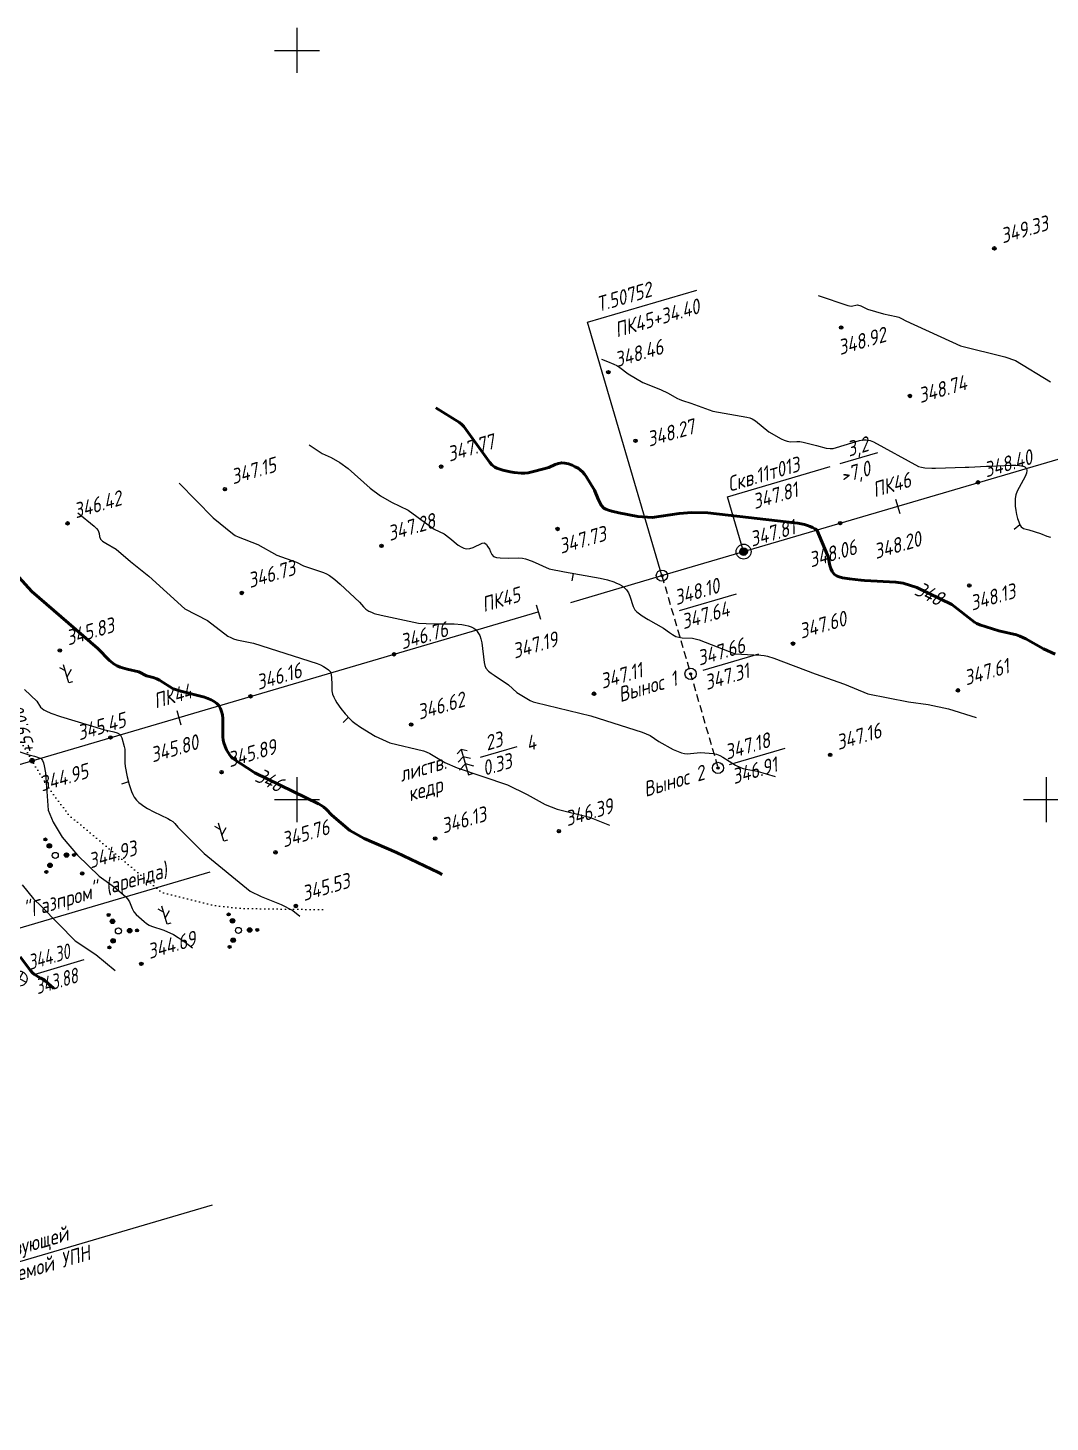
# Model space of a CAD drawing. Extents: x 1517648 to 1519685, y 2184577 to 2185456.
# Drawn here: x 1518128.2 to 1518401.1, y 2184633.8 to 2185006 of the extents above; entities that cross this region are included whole.
import ezdxf
from ezdxf.enums import TextEntityAlignment as Align

# ---------------------------------------------------------------- set-up
doc = ezdxf.new("R2010")
doc.units = 0
doc.linetypes.add('ИИDot', pattern=[1, 0, -1])
doc.linetypes.add('ИИHidden', pattern=[3, 2, -1])
for name, color, linetype, lineweight in [('ИИ_ГЕОПУНКТ_025', 7, 'Continuous', 25), ('ИИ_ГЕОСЕТКА_025', 3, 'Continuous', 25), ('ИИ_КОНТУР_025', 7, 'ИИDot', 25), ('ИИ_ОТМЕТКА_025', 7, 'Continuous', 25), ('ИИ_ОФОРМЛЕНИЕ_025', 7, 'Continuous', 25), ('ИИ_ПИКЕТАЖ_025', 7, 'Continuous', 25), ('ИИ_РЕЛЬЕФ_025', 34, 'Continuous', 25), ('ИИ_РЕЛЬЕФ_050', 34, 'Continuous', 50), ('ИИ_СКВАЖИНА_025', 7, 'Continuous', 25), ('ИИ_ТЕКСТ_025', 7, 'Continuous', 25), ('ИИ_ТРАССА_ТРУБ_025', 7, 'Continuous', 25), ('ИИ_УГОДЬЯ_025', 7, 'Continuous', 25)]:
    doc.layers.add(name, color=color, linetype=linetype, lineweight=lineweight)
doc.styles.add('VNIPISIMPLEXCUR', font='simplex.shx', dxfattribs={"width": 0.8, "oblique": 15})

# ---------------------------------------------------------------- blocks, each defined once
blk = doc.blocks.new('ИИ053952')
at = {"linetype": 'Continuous', "lineweight": 25}
h = blk.add_hatch(color=0, dxfattribs=at)
edge = h.paths.add_edge_path()
edge.add_arc((-1.31, 2.13), 0.2, 0, 360)
h = blk.add_hatch(color=0, dxfattribs=at)
edge = h.paths.add_edge_path()
edge.add_arc((-0.79, 1.28), 0.3, 0, 360)
h = blk.add_hatch(color=0, dxfattribs=at)
edge = h.paths.add_edge_path()
edge.add_arc((1.5, 0.04), 0.3, 0, 360)
h = blk.add_hatch(color=0, dxfattribs=at)
edge = h.paths.add_edge_path()
edge.add_arc((2.5, 0.07), 0.2, 0, 360)
h = blk.add_hatch(color=0, dxfattribs=at)
edge = h.paths.add_edge_path()
edge.add_arc((-0.71, -1.32), 0.3, 0, 360)
h = blk.add_hatch(color=0, dxfattribs=at)
edge = h.paths.add_edge_path()
edge.add_arc((-1.19, -2.2), 0.2, 0, 360)
at = {"color": 0, "linetype": 'Continuous', "lineweight": 25}
for centre, radius in [((-1.31, 2.13), 0.2), ((-0.79, 1.28), 0.3), ((0, 0), 0.4), ((1.5, 0.04), 0.3), ((2.5, 0.07), 0.2), ((-0.71, -1.32), 0.3), ((-1.19, -2.2), 0.2)]:
    blk.add_circle(centre, radius, dxfattribs=at)
blk = doc.blocks.new('ИИ05383')
at = {"color": 0, "linetype": 'Continuous', "lineweight": 25}
for points in [[(0, 1.66), (-0.59, 2.25)], [(0.5, 0), (0, 0), (0, 2.5)], [(0, 0.83), (0.83, 1.66)]]:
    blk.add_lwpolyline(points, dxfattribs=at)
blk = doc.blocks.new('PICKET')
at = {"color": 0, "linetype": 'Continuous', "lineweight": 25}
for p, q in [((-0.23, 0), (0.23, 0)), ((0, 0.23), (0, -0.23))]:
    blk.add_line(p, q, dxfattribs=at)
blk.add_circle((0, 0), 0.23, dxfattribs=at)
at = {"color": 0, "linetype": 'Continuous', "style": 'VNIPISIMPLEXCUR', "oblique": 15, "width": 0.8}
blk.add_attdef('OTMETKA', (1.25, 0.3), '', height=2, dxfattribs=at)
at = {"color": 8, "linetype": 'Continuous', "style": 'VNIPISIMPLEXCUR', "oblique": 15, "width": 0.8, "flags": 1}
blk.add_attdef('NOMER', (1.25, -2.7), '', height=2, dxfattribs=at)
blk = doc.blocks.new('ИИ053672А')
at = {"color": 0, "linetype": 'Continuous'}
for points in [[(0.85, 2.01), (0, 2.5), (-0.85, 2.01)], [(0.7, 3.1), (0, 3.5), (-0.7, 3.1)], [(0, 3.5), (0, 0), (0.7, 0)], [(1, 0.92), (0, 1.5), (-1, 0.92)]]:
    blk.add_lwpolyline(points, dxfattribs=at)
at = {"color": 0, "linetype": 'Continuous', "style": 'VNIPISIMPLEXCUR', "oblique": 15, "width": 0.8}
blk.add_attdef('RACE1', text='', height=2, dxfattribs=at).set_placement((-2, 2.25), align=Align.RIGHT)
blk.add_attdef('HEIGHT', (2, 2.25), '', height=2, dxfattribs=at)
blk.add_attdef('DISTANCE', text='', height=2, dxfattribs=at).set_placement((8.5, 1.75), align=Align.MIDDLE_LEFT)
blk.add_attdef('RACE2', text='', height=2, dxfattribs=at).set_placement((-2, 1.25), align=Align.TOP_RIGHT)
blk.add_attdef('THICKNESS', text='', height=2, dxfattribs=at).set_placement((2, 1.25), align=Align.TOP_LEFT)
blk = doc.blocks.new('ИИ050052Р')
at = {"linetype": 'Continuous', "lineweight": 25}
h = blk.add_hatch(color=0, dxfattribs=at)
edge = h.paths.add_edge_path()
edge.add_arc((0, 0), 0.15, 0, 360)
at = {"color": 0, "linetype": 'Continuous', "lineweight": 25}
for radius in [0.75, 0.15]:
    blk.add_circle((0, 0), radius, dxfattribs=at)
at = {"color": 0, "linetype": 'Continuous', "style": 'VNIPISIMPLEXCUR', "oblique": 15, "width": 0.8}
for tag, p in [('CENTRE', (1.45, 0.7)), ('HEIGHT', (1.45, -2.7))]:
    blk.add_attdef(tag, p, '', height=2, dxfattribs=at)
for tag, p in [('NUMBER', (-2, -1)), ('STATIONING', (-2, -4.4)), ('ALPHA', (-2, -7.8))]:
    blk.add_attdef(tag, text='', height=2, dxfattribs=at).set_placement(p, align=Align.RIGHT)
at = {"color": 253, "linetype": 'Continuous', "style": 'VNIPISIMPLEXCUR', "oblique": 15, "width": 0.8, "flags": 1}
blk.add_attdef('NOTE', text='', height=1.6, dxfattribs=at).set_placement((-2, -10.8), align=Align.RIGHT)
blk = doc.blocks.new('ИИ15001')
at = {"color": 0, "linetype": 'Continuous', "lineweight": 25}
blk.add_lwpolyline([(0, 1), (0, -1)], dxfattribs=at)
at = {"color": 0, "linetype": 'Continuous', "lineweight": 25, "style": 'VNIPISIMPLEXCUR', "oblique": 15, "width": 0.8}
blk.add_attdef('STATIONING', text='', height=2, dxfattribs=at).set_placement((0, 2), align=Align.CENTER)
at = {"color": 7, "linetype": 'Continuous', "lineweight": 25, "style": 'VNIPISIMPLEXCUR', "oblique": 15, "width": 0.8}
blk.add_attdef('HEIGHT', text='', height=2, dxfattribs=at).set_placement((0, -2), align=Align.TOP_CENTER)
blk = doc.blocks.new('ИИ15002')
at = {"linetype": 'Continuous', "lineweight": 25}
h = blk.add_hatch(color=0, dxfattribs=at)
edge = h.paths.add_edge_path()
edge.add_arc((0, 0), 0.3, 0, 360)
at = {"color": 0, "linetype": 'Continuous', "lineweight": 25}
blk.add_circle((0, 0), 0.3, dxfattribs=at)
at = {"color": 0, "linetype": 'Continuous', "style": 'VNIPISIMPLEXCUR', "oblique": 15, "width": 0.8}
blk.add_attdef('STATIONING', (1, 1.3), '', height=2, rotation=90, dxfattribs=at)
at = {"color": 7, "linetype": 'Continuous', "style": 'VNIPISIMPLEXCUR', "oblique": 15, "width": 0.8}
blk.add_attdef('HEIGHT', text='', height=2, dxfattribs=at).set_placement((0, -1.3), align=Align.TOP_CENTER)
blk = doc.blocks.new('ИИ050117Р')
at = {"color": 0, "linetype": 'Continuous', "lineweight": 25}
for points in [[(-0.71, -0.71), (0.71, 0.71)], [(-0.71, 0.71), (0.71, -0.71)]]:
    blk.add_lwpolyline(points, dxfattribs=at)
blk.add_circle((0, 0), 1, dxfattribs=at)
at = {"color": 0, "linetype": 'Continuous', "style": 'VNIPISIMPLEXCUR', "oblique": 15, "width": 0.8}
for tag, p in [('CENTRE', (1.7, 0.7)), ('HEIGHT', (1.7, -2.7))]:
    blk.add_attdef(tag, p, '', height=2, dxfattribs=at)
blk.add_attdef('NUMBER', text='', height=2, dxfattribs=at).set_placement((-2.25, -1), align=Align.RIGHT)
at = {"color": 253, "linetype": 'Continuous', "style": 'VNIPISIMPLEXCUR', "oblique": 15, "width": 0.8, "flags": 1}
blk.add_attdef('NOTE', text='', height=1.6, dxfattribs=at).set_placement((-2.25, -4), align=Align.RIGHT)
blk = doc.blocks.new('ИИ25001')
at = {"linetype": 'Continuous'}
h = blk.add_hatch(color=0, dxfattribs=at)
edge = h.paths.add_edge_path()
edge.add_arc((0, 0), 0.5, 0, 360)
at = {"color": 0, "linetype": 'Continuous'}
for radius in [1, 0.5]:
    blk.add_circle((0, 0), radius, dxfattribs=at)
at = {"color": 0, "style": 'VNIPISIMPLEXCUR', "oblique": 15, "width": 0.8}
for tag, p in [('NUMBER', (2, 0.7)), ('STS', (14.22, 0.7)), ('EGWL', (38.32, 0.7)), ('TFS', (19.08, -1)), ('HEIGHT', (2, -2.7)), ('FS', (14.22, -2.7)), ('AGWL', (36.59, -2.7))]:
    blk.add_attdef(tag, p, '', height=2, dxfattribs=at)
at = {"color": 253, "style": 'VNIPISIMPLEXCUR', "oblique": 15, "width": 0.8, "flags": 1}
for tag, p in [('DATE', (-2.5, -0.8)), ('NOTE1', (-2.5, -3.2)), ('NOTE2', (-2.5, -5.6))]:
    blk.add_attdef(tag, text='', height=1.6, dxfattribs=at).set_placement(p, align=Align.RIGHT)
blk = doc.blocks.new('ИИ053296')
at = {"color": 0, "linetype": 'Continuous', "lineweight": 25}
blk.add_lwpolyline([(0, 0), (1, 0)], dxfattribs=at)
blk = doc.blocks.new('ИИ05012')
at = {"color": 0, "linetype": 'Continuous', "flags": 128}
for points in [[(0, 3), (0, -3)], [(-3, 0), (3, 0)]]:
    blk.add_lwpolyline(points, dxfattribs=at)

msp = doc.modelspace()

# ---------------------------------------------------------------- linework, layer by layer
at = {"layer": 'ИИ_ГЕОПУНКТ_025'}
for points in [[(1518297.43, 2184859.79), (1518277.551, 2184927.45), (1518306.724, 2184936.022)], [(1518302.099, 2184850.492), (1518317.352, 2184854.974)], [(1518308.424, 2184834.518), (1518323.278, 2184838.882)], [(1518315.492, 2184809.363), (1518330.346, 2184813.727)], [(1518129.834, 2184753.356), (1518143.25, 2184757.298)]]:
    msp.add_lwpolyline(points, dxfattribs=at)
at = {"layer": 'ИИ_КОНТУР_025', "flags": 128}
msp.add_lwpolyline([(1518206.822, 2184770.636), (1518185.052, 2184770.963), (1518177.695, 2184771.765), (1518163.916, 2184775.24), (1518139.136, 2184795.886), (1518134.053, 2184802.702), (1518130.441, 2184808.449), (1518119.131, 2184828.021), (1518116.015, 2184838.322), (1518114.336, 2184847.185), (1518109.911, 2184867.236)], dxfattribs=at)
at = {"layer": 'ИИ_ОФОРМЛЕНИЕ_025'}
msp.add_lwpolyline([(1518176.765, 2184780.623), (1518103.873, 2184759.207)], dxfattribs=at)
at = {"layer": 'ИИ_РЕЛЬЕФ_025'}
for points, elevation in [([(1518339.141, 2184934.582), (1518347.07, 2184931.856), (1518347.964, 2184931.69), (1518349.655, 2184932.085), (1518350.5, 2184931.836), (1518352.308, 2184930.918), (1518356.58, 2184929.645), (1518359.934, 2184928.98), (1518360.643, 2184928.771), (1518361.357, 2184928.465), (1518362.593, 2184927.79), (1518377.184, 2184921.154), (1518389.016, 2184918.153), (1518391.784, 2184917.195), (1518401.128, 2184911.555)], 349), ([(1518281.349, 2184917.601), (1518282.877, 2184916.909), (1518284.572, 2184916.273), (1518285.425, 2184915.867), (1518286.181, 2184915.388), (1518288.468, 2184913.646), (1518292.351, 2184911.336), (1518297.085, 2184909.486), (1518299.147, 2184908.46), (1518301.422, 2184907.154), (1518302.19, 2184906.787), (1518302.928, 2184906.511), (1518305.17, 2184905.869), (1518311.039, 2184903.691), (1518320.09, 2184902.097), (1518320.867, 2184901.882), (1518321.557, 2184901.611), (1518322.423, 2184901.068), (1518325.945, 2184898.17), (1518329.268, 2184896.3), (1518330.076, 2184895.926), (1518330.858, 2184895.664), (1518331.737, 2184895.544), (1518333.421, 2184895.621), (1518334.298, 2184895.588), (1518335.148, 2184895.445), (1518338.71, 2184894.552), (1518341.321, 2184893.773), (1518342.368, 2184893.686), (1518343.155, 2184893.765), (1518344.048, 2184893.963), (1518350.211, 2184895.896), (1518351.136, 2184896.045), (1518351.965, 2184896.061), (1518353.002, 2184895.862), (1518353.93, 2184895.491), (1518365.89, 2184888.948), (1518366.756, 2184888.751), (1518367.651, 2184888.608), (1518369.512, 2184888.455), (1518370.472, 2184888.433), (1518378.397, 2184888.72), (1518379.367, 2184888.718), (1518384.07, 2184889.031), (1518385.095, 2184889.01), (1518390.888, 2184889.299), (1518391.946, 2184889.297), (1518392.893, 2184889.229), (1518393.696, 2184889.075), (1518394.321, 2184888.816), (1518394.734, 2184888.43), (1518394.893, 2184887.85), (1518394.768, 2184887.123), (1518394.427, 2184886.281), (1518392.286, 2184882.33), (1518391.902, 2184881.344), (1518391.715, 2184880.416), (1518391.769, 2184878.32), (1518391.905, 2184877.203), (1518392.115, 2184876.102), (1518392.379, 2184875.063), (1518392.686, 2184874.134), (1518393.022, 2184873.361), (1518393.378, 2184872.79), (1518393.985, 2184872.346), (1518395.367, 2184872.007), (1518398.48, 2184871.013), (1518400.215, 2184870.345), (1518401.198, 2184870.072)], 348.5), ([(1518203.307, 2184894.674), (1518206.71, 2184892.432), (1518209.11, 2184891.28), (1518211.431, 2184889.966), (1518213.659, 2184888.386), (1518219.563, 2184883.11), (1518222.319, 2184881.052), (1518225.248, 2184879.415), (1518229.698, 2184877.231), (1518236.653, 2184872.228), (1518239.293, 2184870.925), (1518240.807, 2184869.767), (1518243.082, 2184867.934), (1518243.833, 2184867.45), (1518244.578, 2184867.094), (1518245.312, 2184866.903), (1518246.149, 2184867.044), (1518247.028, 2184867.329), (1518249.448, 2184868.496), (1518250.045, 2184868.53), (1518250.579, 2184868.089), (1518250.999, 2184867.473), (1518251.395, 2184866.82), (1518251.687, 2184866.122), (1518252.025, 2184865.463), (1518252.453, 2184864.88), (1518253.238, 2184864.599), (1518254.25, 2184864.511), (1518256.41, 2184864.45), (1518259.212, 2184864.564), (1518260.244, 2184864.446), (1518261.038, 2184864.251), (1518262.769, 2184863.632), (1518267.379, 2184861.637), (1518271.422, 2184860.81), (1518280.988, 2184859.115), (1518282.872, 2184858.652), (1518284.563, 2184858.12), (1518285.322, 2184857.823), (1518286.015, 2184857.503), (1518286.636, 2184857.156), (1518287.179, 2184856.782), (1518287.945, 2184856.031), (1518288.501, 2184855.206), (1518288.906, 2184854.327), (1518289.791, 2184851.576), (1518290.171, 2184850.691), (1518290.757, 2184850.107), (1518291.422, 2184849.562), (1518292.15, 2184849.05), (1518293.744, 2184848.095), (1518297.887, 2184845.79), (1518299.461, 2184844.569), (1518300.289, 2184844.037), (1518301.146, 2184843.563), (1518301.967, 2184843.342), (1518302.845, 2184843.23), (1518305.574, 2184843.082), (1518307.356, 2184842.683), (1518317.029, 2184838.913), (1518321.962, 2184838.635), (1518323.823, 2184838.598), (1518324.69, 2184838.51), (1518325.595, 2184838.311), (1518327.293, 2184837.789), (1518338.305, 2184833.545), (1518346.196, 2184830.805), (1518352.389, 2184828.279), (1518363.258, 2184826.142), (1518368.51, 2184825.426), (1518373.901, 2184824.262), (1518381.32, 2184821.902)], 347.5), ([(1518168.583, 2184884.473), (1518177.67, 2184875.18), (1518182.768, 2184871.009), (1518183.485, 2184870.529), (1518184.28, 2184870.166), (1518189.576, 2184868.124), (1518194.666, 2184865.25), (1518199.879, 2184863.402), (1518201.787, 2184862.383), (1518207.063, 2184860.617), (1518207.895, 2184860.245), (1518208.691, 2184859.815), (1518209.445, 2184859.319), (1518210.164, 2184858.766), (1518211.529, 2184857.54), (1518216.698, 2184852.667), (1518217.765, 2184851.434), (1518218.401, 2184850.853), (1518219.196, 2184850.328), (1518219.881, 2184850.003), (1518220.663, 2184849.712), (1518222.458, 2184849.21), (1518232.459, 2184847.131), (1518234.469, 2184846.986), (1518236.608, 2184846.954), (1518239.891, 2184846.969), (1518242.014, 2184846.923), (1518243.995, 2184846.752), (1518244.907, 2184846.6), (1518245.755, 2184846.39), (1518246.528, 2184846.116), (1518247.217, 2184845.769), (1518247.811, 2184845.339), (1518248.337, 2184844.634), (1518248.789, 2184843.831), (1518249.124, 2184842.905), (1518249.34, 2184841.867), (1518249.951, 2184836.587), (1518250.164, 2184835.762), (1518250.47, 2184835.099), (1518251.136, 2184834.293), (1518251.881, 2184833.723), (1518252.656, 2184833.247), (1518256.448, 2184830.608), (1518258.754, 2184828.593), (1518262.307, 2184826.495), (1518263.07, 2184826.137), (1518263.78, 2184825.91), (1518278.482, 2184822.36), (1518292.188, 2184818.034), (1518294.28, 2184817.108), (1518296.647, 2184815.489), (1518300.446, 2184813.418), (1518302.632, 2184812.468), (1518303.424, 2184812.274), (1518304.227, 2184812.224), (1518305.081, 2184812.273), (1518307.73, 2184812.591), (1518311.176, 2184812.32), (1518312.041, 2184812.104), (1518312.88, 2184811.768), (1518313.721, 2184811.329), (1518317.096, 2184809.227), (1518318.378, 2184808.601), (1518319.103, 2184808.322), (1518319.956, 2184808.105), (1518322.88, 2184807.604), (1518327.673, 2184806.14)], 347), ([(1518141.484, 2184876.512), (1518145.898, 2184873.002), (1518146.524, 2184872.394), (1518146.983, 2184871.812), (1518147.249, 2184871.019), (1518147.3, 2184870.261), (1518147.564, 2184869.539), (1518148.149, 2184868.959), (1518148.957, 2184868.417), (1518151.76, 2184866.858), (1518155.567, 2184863.532), (1518160.47, 2184859.67), (1518170.069, 2184850.929), (1518176.124, 2184847.774), (1518181.552, 2184843.66), (1518182.328, 2184843.246), (1518183.117, 2184842.935), (1518183.954, 2184842.686), (1518188.411, 2184841.791), (1518205.409, 2184836.337), (1518206.313, 2184835.963), (1518207.133, 2184835.563), (1518207.854, 2184835.132), (1518208.459, 2184834.664), (1518208.935, 2184834.155), (1518209.136, 2184833.34), (1518209.25, 2184832.505), (1518209.332, 2184830.789), (1518209.298, 2184829.895), (1518209.312, 2184829), (1518209.505, 2184828.139), (1518209.821, 2184827.381), (1518210.208, 2184826.616), (1518210.655, 2184825.849), (1518211.699, 2184824.336), (1518212.881, 2184822.894), (1518214.13, 2184821.578), (1518214.793, 2184820.975), (1518215.499, 2184820.415), (1518217.008, 2184819.386), (1518220.934, 2184816.961), (1518224.831, 2184815.146), (1518233.809, 2184813.017), (1518234.53, 2184812.766), (1518235.46, 2184812.32), (1518239.517, 2184809.938), (1518242.822, 2184808.484), (1518256.191, 2184803.98), (1518261.5, 2184801.335), (1518266.312, 2184798.667), (1518269.472, 2184797.424), (1518278.129, 2184795.312), (1518283.447, 2184793.146)], 346.5), ([(1518127.242, 2184829.438), (1518130.558, 2184826.24), (1518131.534, 2184824.725), (1518132.441, 2184823.951), (1518132.956, 2184823.661), (1518134.283, 2184823.068), (1518136.87, 2184822.156), (1518148.393, 2184818.731), (1518151.102, 2184818.096), (1518152.037, 2184817.793), (1518152.837, 2184817.358), (1518153.24, 2184816.503), (1518153.886, 2184814.226), (1518154.035, 2184813.481), (1518154.083, 2184812.697), (1518154.033, 2184809.867), (1518154.136, 2184808.828), (1518154.687, 2184806.088), (1518155.224, 2184804.078), (1518155.87, 2184802.201), (1518156.228, 2184801.387), (1518156.604, 2184800.696), (1518157.203, 2184799.878), (1518157.846, 2184799.247), (1518159.435, 2184798.087), (1518160.121, 2184797.649), (1518161.847, 2184796.735), (1518165.54, 2184794.936), (1518166.27, 2184794.531), (1518166.839, 2184794.158), (1518167.433, 2184793.627), (1518168.223, 2184792.657), (1518175.213, 2184785.65), (1518187.558, 2184775.556), (1518190.465, 2184774.15), (1518195.79, 2184772.038), (1518198.91, 2184770.39), (1518200.816, 2184768.871)], 345.5), ([(1518119.393, 2184814.956), (1518128.197, 2184812.054), (1518129.99, 2184811.564), (1518131.739, 2184810.959), (1518132.055, 2184810.442), (1518132.317, 2184809.786), (1518132.532, 2184809.008), (1518132.848, 2184807.151), (1518133.632, 2184797.146), (1518134.909, 2184793.952), (1518137.338, 2184789.989), (1518141.429, 2184785.174), (1518147.211, 2184779.596), (1518151.334, 2184776.651), (1518154.204, 2184774.183), (1518154.787, 2184773.512), (1518155.277, 2184772.676), (1518156, 2184770.898), (1518156.462, 2184770.087), (1518157.071, 2184769.382), (1518159.196, 2184767.497), (1518159.837, 2184766.971), (1518160.595, 2184766.463), (1518161.231, 2184766.184), (1518164.453, 2184765.17), (1518167.069, 2184763.966), (1518169.785, 2184762.199), (1518172.09, 2184760.432)], 345), ([(1518126.652, 2184777.221), (1518129.684, 2184773.495), (1518131.833, 2184771.459), (1518140.783, 2184762.333), (1518146.36, 2184758.674), (1518151.528, 2184754.391)], 344.5)]:
    msp.add_lwpolyline(points, dxfattribs=dict(at, elevation=elevation))
at = {"layer": 'ИИ_РЕЛЬЕФ_050'}
for points, elevation in [([(1518237.044, 2184904.585), (1518243.436, 2184900.66), (1518244.07, 2184900.17), (1518244.539, 2184899.613), (1518251.493, 2184889.998), (1518252.046, 2184889.373), (1518252.815, 2184888.777), (1518253.41, 2184888.508), (1518255.016, 2184887.952), (1518256.951, 2184887.463), (1518257.956, 2184887.279), (1518259.873, 2184887.103), (1518260.786, 2184887.142), (1518261.704, 2184887.264), (1518263.549, 2184887.683), (1518267.246, 2184888.677), (1518268.944, 2184889.46), (1518269.81, 2184889.745), (1518270.693, 2184889.936), (1518271.566, 2184889.845), (1518272.504, 2184889.595), (1518273.44, 2184889.24), (1518274.309, 2184888.835), (1518275.042, 2184888.434), (1518275.701, 2184887.981), (1518276.23, 2184887.483), (1518276.771, 2184886.86), (1518277.208, 2184886.285), (1518279.471, 2184882.597), (1518280.442, 2184880.201), (1518281.234, 2184878.568), (1518281.931, 2184877.839), (1518282.504, 2184877.52), (1518283.216, 2184877.241), (1518284.043, 2184876.995), (1518285.943, 2184876.576), (1518290.979, 2184875.61), (1518294.805, 2184875.352), (1518302.001, 2184876.396), (1518305.438, 2184876.644), (1518309.687, 2184876.538), (1518333.76, 2184873.791), (1518335.496, 2184873.4), (1518336.285, 2184873.17), (1518337.014, 2184872.916), (1518337.679, 2184872.633), (1518338.274, 2184872.321), (1518338.794, 2184871.978), (1518341.632, 2184865.25), (1518341.878, 2184864.37), (1518342.253, 2184862.52), (1518342.521, 2184861.656), (1518342.926, 2184860.898), (1518343.406, 2184860.196), (1518344.019, 2184859.782), (1518344.768, 2184859.471), (1518345.625, 2184859.243), (1518347.553, 2184858.95), (1518350.58, 2184858.616), (1518351.518, 2184858.449), (1518359.893, 2184858.067), (1518361.806, 2184857.765), (1518365.46, 2184856.61), (1518374.787, 2184852.086), (1518380.847, 2184847.369), (1518381.495, 2184846.971), (1518382.282, 2184846.623), (1518387.36, 2184845.095), (1518392.065, 2184843.948), (1518393.01, 2184843.614), (1518394.588, 2184842.893), (1518399.344, 2184840.213), (1518402.383, 2184838.842)], 348), ([(1518125.809, 2184859.398), (1518129.249, 2184855.541), (1518146.868, 2184840.375), (1518149.964, 2184837.1), (1518151.224, 2184836.124), (1518152.008, 2184835.671), (1518152.784, 2184835.366), (1518154.693, 2184834.836), (1518157.781, 2184834.09), (1518159.825, 2184833.055), (1518161.639, 2184832.57), (1518162.599, 2184832.216), (1518163.284, 2184831.876), (1518166.999, 2184829.566), (1518168.984, 2184828.949), (1518175.309, 2184827.334), (1518176.254, 2184826.996), (1518177.128, 2184826.611), (1518177.914, 2184826.171), (1518178.597, 2184825.664), (1518179.161, 2184825.082), (1518179.568, 2184824.349), (1518179.905, 2184823.546), (1518180.101, 2184822.64), (1518180.205, 2184821.67), (1518180.244, 2184819.637), (1518180.246, 2184816.725), (1518180.328, 2184815.887), (1518180.492, 2184815.157), (1518180.843, 2184814.207), (1518181.252, 2184813.33), (1518181.686, 2184812.553), (1518182.11, 2184811.9), (1518182.491, 2184811.397), (1518182.935, 2184811.012), (1518188.77, 2184807.145), (1518205.805, 2184798.858), (1518206.534, 2184798.446), (1518207.21, 2184797.985), (1518207.785, 2184797.482), (1518209.336, 2184795.818), (1518214.087, 2184791.753), (1518217.922, 2184789.631), (1518226.611, 2184785.911), (1518237.808, 2184780.565), (1518238.744, 2184780.014)], 346), ([(1518126.155, 2184758.02), (1518128.884, 2184754.419), (1518129.422, 2184753.809), (1518129.954, 2184753.3), (1518130.801, 2184752.75), (1518131.636, 2184752.373), (1518132.5, 2184751.87), (1518133.721, 2184750.87), (1518134.993, 2184749.645), (1518135.073, 2184749.557)], 344)]:
    msp.add_lwpolyline(points, dxfattribs=dict(at, elevation=elevation))
at = {"layer": 'ИИ_СКВАЖИНА_025', "flags": 128}
for points in [[(1518344.985, 2184889.689), (1518355.05, 2184892.646)], [(1518319.256, 2184866.196), (1518314.947, 2184880.864), (1518342.365, 2184888.919)]]:
    msp.add_lwpolyline(points, dxfattribs=at)
at = {"layer": 'ИИ_ТЕКСТ_025'}
msp.add_lwpolyline([(1517972.952, 2184665.671), (1517997.356, 2184638.942), (1518177.427, 2184691.848)], dxfattribs=at)
at = {"layer": 'ИИ_ТРАССА_ТРУБ_025', "color": 4}
for points in [[(1518273.135, 2184852.653), (1518297.43, 2184859.79), (1518548.44, 2184933.54), (1518744.154, 2184991.029)], [(1517688.758, 2184680.966), (1517857.42, 2184730.52), (1518076.55, 2184794.9), (1518264.428, 2184850.095)]]:
    msp.add_lwpolyline(points, dxfattribs=at)
at = {"layer": 'ИИ_ТРАССА_ТРУБ_025', "color": 4, "linetype": 'ИИHidden', "flags": 128}
msp.add_lwpolyline([(1518297.43, 2184859.79), (1518305.08, 2184833.58), (1518312.41, 2184808.47)], dxfattribs=at)
at = {"layer": 'ИИ_УГОДЬЯ_025'}
msp.add_lwpolyline([(1518249.01, 2184811.291), (1518258.799, 2184814.167)], dxfattribs=at)

# ---------------------------------------------------------------- block references
at = {"layer": 'ИИ_ГЕОПУНКТ_025'}
ref = msp.add_blockref('ИИ050052Р', (1518297.43, 2184859.79, 347.64), dxfattribs=dict(at, xscale=2, yscale=2, zscale=2, rotation=16.37305555555556))
ref.add_attrib('NUMBER', 'Т.50752', dxfattribs={"layer": '0', "color": 0, "linetype": 'Continuous', "height": 4, "rotation": 16.37306, "style": 'VNIPISIMPLEXCUR', "oblique": 15, "width": 0.8}).set_placement((1518295.021, 2184934.398), align=Align.RIGHT)
ref.add_attrib('CENTRE', '348.10', (1518301.323, 2184851.874), dxfattribs={"layer": '0', "color": 0, "linetype": 'Continuous', "height": 4, "rotation": 16.37306, "style": 'VNIPISIMPLEXCUR', "oblique": 15, "width": 0.8})
ref.add_attrib('HEIGHT', '347.64', (1518303.213, 2184845.442), dxfattribs={"layer": '0', "color": 0, "linetype": 'Continuous', "height": 4, "rotation": 16.37306, "style": 'VNIPISIMPLEXCUR', "oblique": 15, "width": 0.8})
ref.add_attrib('STATIONING', 'ПК45+34.40', dxfattribs={"layer": '0', "color": 0, "linetype": 'Continuous', "height": 4, "rotation": 16.37306, "style": 'VNIPISIMPLEXCUR', "oblique": 15, "width": 0.8}).set_placement((1518307.805, 2184929.901), align=Align.RIGHT)
ref = msp.add_blockref('ИИ050052Р', (1518305.08, 2184833.58, 347.31), dxfattribs=dict(at, xscale=2, yscale=2, zscale=2, rotation=16.37305555555556))
ref.add_attrib('NUMBER', 'Вынос 1', dxfattribs={"layer": '0', "color": 0, "linetype": 'Continuous', "height": 4, "rotation": 16.37306, "style": 'VNIPISIMPLEXCUR', "oblique": 15, "width": 0.8}).set_placement((1518301.806, 2184830.534), align=Align.RIGHT)
ref.add_attrib('CENTRE', '347.66', (1518307.468, 2184835.741), dxfattribs={"layer": '0', "color": 0, "linetype": 'Continuous', "height": 4, "rotation": 16.37306, "style": 'VNIPISIMPLEXCUR', "oblique": 15, "width": 0.8})
ref.add_attrib('HEIGHT', '347.31', (1518309.385, 2184829.216), dxfattribs={"layer": '0', "color": 0, "linetype": 'Continuous', "height": 4, "rotation": 16.37306, "style": 'VNIPISIMPLEXCUR', "oblique": 15, "width": 0.8})
ref = msp.add_blockref('ИИ050052Р', (1518312.41, 2184808.47, 346.91), dxfattribs=dict(at, xscale=2, yscale=2, zscale=2, rotation=16.37305555555556))
ref.add_attrib('NUMBER', 'Вынос 2', dxfattribs={"layer": '0', "color": 0, "linetype": 'Continuous', "height": 4, "rotation": 16.37306, "style": 'VNIPISIMPLEXCUR', "oblique": 15, "width": 0.8}).set_placement((1518309.136, 2184805.424), align=Align.RIGHT)
ref.add_attrib('CENTRE', '347.18', (1518314.798, 2184810.631), dxfattribs={"layer": '0', "color": 0, "linetype": 'Continuous', "height": 4, "rotation": 16.37306, "style": 'VNIPISIMPLEXCUR', "oblique": 15, "width": 0.8})
ref.add_attrib('HEIGHT', '346.91', (1518316.715, 2184804.106), dxfattribs={"layer": '0', "color": 0, "linetype": 'Continuous', "height": 4, "rotation": 16.37306, "style": 'VNIPISIMPLEXCUR', "oblique": 15, "width": 0.8})
ref = msp.add_blockref('ИИ050117Р', (1518125.96, 2184752.22, 343.88), dxfattribs=dict(at, xscale=2, yscale=2, zscale=2, rotation=16.37319113215781))
ref.add_attrib('NUMBER', 'вр.50754', dxfattribs={"layer": '0', "color": 0, "linetype": 'Continuous', "height": 4, "rotation": 16.37319, "style": 'VNIPISIMPLEXCUR', "oblique": 15, "width": 0.7}).set_placement((1518122.206, 2184749.033), align=Align.RIGHT)
ref.add_attrib('CENTRE', '344.30', (1518128.827, 2184754.522), dxfattribs={"layer": '0', "color": 0, "linetype": 'Continuous', "height": 4, "rotation": 16.37319, "style": 'VNIPISIMPLEXCUR', "oblique": 15, "width": 0.7})
ref.add_attrib('HEIGHT', '343.88', (1518130.744, 2184747.997), dxfattribs={"layer": '0', "color": 0, "linetype": 'Continuous', "height": 4, "rotation": 16.37319, "style": 'VNIPISIMPLEXCUR', "oblique": 15, "width": 0.7})
at = {"layer": 'ИИ_ГЕОСЕТКА_025', "xscale": 2, "yscale": 2, "zscale": 2}
for p in [(1518200, 2185000), (1518200, 2184800), (1518400, 2184800)]:
    msp.add_blockref('ИИ05012', p, dxfattribs=at)
at = {"layer": 'ИИ_ОТМЕТКА_025', "xscale": 2, "yscale": 2, "zscale": 2, "rotation": 16.37305555555556}
for p, values in [((1518386.19, 2184947.15, 349.33), {'OTMETKA': '349.33'}), ((1518283.15, 2184914.08, 348.46), {'OTMETKA': '348.46'}), ((1518238.51, 2184888.89, 347.77), {'OTMETKA': '347.77'}), ((1518180.78, 2184882.86, 347.15), {'OTMETKA': '347.15'}), ((1518381.787, 2184884.689, 348.4), {'OTMETKA': '348.40'}), ((1518138.78, 2184873.75, 346.42), {'OTMETKA': '346.42'}), ((1518222.59, 2184867.73, 347.28), {'OTMETKA': '347.28'}), ((1518319.256, 2184866.196, 347.81), {'OTMETKA': '347.81'}), ((1518185.28, 2184855.17, 346.73), {'OTMETKA': '346.73'}), ((1518136.73, 2184839.83, 345.83), {'OTMETKA': '345.83'}), ((1518225.942, 2184838.788, 346.76), {'OTMETKA': '346.76'}), ((1518332.42, 2184841.64, 347.6), {'OTMETKA': '347.60'}), ((1518279.32, 2184828.27, 347.11), {'OTMETKA': '347.11'}), ((1518376.45, 2184829.16, 347.61), {'OTMETKA': '347.61'}), ((1518230.51, 2184820.03, 346.62), {'OTMETKA': '346.62'}), ((1518342.34, 2184811.94, 347.16), {'OTMETKA': '347.16'}), ((1518179.89, 2184807.33, 345.89), {'OTMETKA': '345.89'}), ((1518269.95, 2184791.58, 346.39), {'OTMETKA': '346.39'}), ((1518194.299, 2184785.928, 345.76), {'OTMETKA': '345.76'}), ((1518236.9, 2184789.63, 346.13), {'OTMETKA': '346.13'}), ((1518142.7, 2184780.31, 344.93), {'OTMETKA': '344.93'}), ((1518199.71, 2184771.62, 345.53), {'OTMETKA': '345.53'}), ((1518158.46, 2184756.15, 344.69), {'OTMETKA': '344.69'})]:
    msp.add_blockref('PICKET', p, dxfattribs=at).add_auto_attribs(values)
at = {"layer": 'ИИ_ОТМЕТКА_025'}
ref = msp.add_blockref('PICKET', (1518345.29, 2184926.01, 348.92), dxfattribs=dict(at, xscale=2, yscale=2, zscale=2, rotation=16.37305555555556))
ref.add_attrib('OTMETKA', '348.92', (1518345.034, 2184918.642, 348.92), dxfattribs={"layer": '0', "color": 0, "linetype": 'Continuous', "height": 4, "rotation": 16.37306, "style": 'VNIPISIMPLEXCUR', "oblique": 15, "width": 0.8})
ref = msp.add_blockref('PICKET', (1518363.64, 2184907.75, 348.74), dxfattribs=dict(at, xscale=2, yscale=2, zscale=2, rotation=16.37305555555556))
ref.add_attrib('OTMETKA', '348.74', (1518366.472, 2184905.818, 348.74), dxfattribs={"layer": '0', "color": 0, "linetype": 'Continuous', "height": 4, "rotation": 16.37306, "style": 'VNIPISIMPLEXCUR', "oblique": 15, "width": 0.8})
ref = msp.add_blockref('PICKET', (1518290.39, 2184895.79, 348.27), dxfattribs=dict(at, xscale=2, yscale=2, zscale=2, rotation=16.37305555555556))
ref.add_attrib('OTMETKA', '348.27', (1518294.071, 2184894.17, 348.27), dxfattribs={"layer": '0', "color": 0, "linetype": 'Continuous', "height": 4, "rotation": 16.37306, "style": 'VNIPISIMPLEXCUR', "oblique": 15, "width": 0.8})
ref = msp.add_blockref('PICKET', (1518269.58, 2184872.25, 347.73), dxfattribs=dict(at, xscale=2, yscale=2, zscale=2, rotation=16.37305555555556))
ref.add_attrib('OTMETKA', '347.73', (1518270.534, 2184865.6, 347.73), dxfattribs={"layer": '0', "color": 0, "linetype": 'Continuous', "height": 4, "rotation": 16.37306, "style": 'VNIPISIMPLEXCUR', "oblique": 15, "width": 0.8})
ref = msp.add_blockref('PICKET', (1518345.017, 2184873.818, 348.06), dxfattribs=dict(at, xscale=2, yscale=2, zscale=2, rotation=16.37305555555556))
ref.add_attrib('OTMETKA', '348.06', (1518337.246, 2184861.944, 348.06), dxfattribs={"layer": '0', "color": 0, "linetype": 'Continuous', "height": 4, "rotation": 16.37306, "style": 'VNIPISIMPLEXCUR', "oblique": 15, "width": 0.8})
ref = msp.add_blockref('PICKET', (1518379.49, 2184857.15, 348.13), dxfattribs=dict(at, xscale=2, yscale=2, zscale=2, rotation=16.37305555555556))
ref.add_attrib('OTMETKA', '348.13', (1518380.279, 2184850.412, 348.13), dxfattribs={"layer": '0', "color": 0, "linetype": 'Continuous', "height": 4, "rotation": 16.37306, "style": 'VNIPISIMPLEXCUR', "oblique": 15, "width": 0.8})
ref = msp.add_blockref('PICKET', (1518187.63, 2184827.58, 346.16), dxfattribs=dict(at, xscale=2, yscale=2, zscale=2, rotation=16.37305555555556))
ref.add_attrib('OTMETKA', '346.16', (1518189.742, 2184829.253, 8.26), dxfattribs={"layer": '0', "color": 0, "linetype": 'Continuous', "height": 4, "rotation": 16.37306, "style": 'VNIPISIMPLEXCUR', "oblique": 15, "width": 0.8})
ref = msp.add_blockref('PICKET', (1518150.23, 2184816.6, 345.45), dxfattribs=dict(at, xscale=2, yscale=2, zscale=2, rotation=16.37305555555556))
ref.add_attrib('OTMETKA', '345.45', (1518141.951, 2184815.779, 351.15), dxfattribs={"layer": '0', "color": 0, "linetype": 'Continuous', "height": 4, "rotation": 16.37306, "style": 'VNIPISIMPLEXCUR', "oblique": 15, "width": 0.8})
at = {"layer": 'ИИ_ПИКЕТАЖ_025', "color": 4}
ref = msp.add_blockref('ИИ15001', (1518360.373, 2184878.283, 348.2), dxfattribs=dict(at, xscale=2, yscale=2, zscale=2, rotation=16.37347426000001))
ref.add_attrib('STATIONING', 'ПК46', dxfattribs={"layer": '0', "color": 0, "linetype": 'Continuous', "lineweight": 25, "height": 4, "rotation": 16.37347, "style": 'VNIPISIMPLEXCUR', "oblique": 15, "width": 0.8}).set_placement((1518359.245, 2184882.121), align=Align.CENTER)
ref.add_attrib('HEIGHT', '348.20', dxfattribs={"layer": '0', "color": 7, "linetype": 'Continuous', "lineweight": 25, "height": 4, "rotation": 16.37347, "style": 'VNIPISIMPLEXCUR', "oblique": 15, "width": 0.8}).set_placement((1518359.658, 2184869.855), align=Align.TOP_CENTER)
ref = msp.add_blockref('ИИ15001', (1518264.428, 2184850.095, 347.19), dxfattribs=dict(at, xscale=2, yscale=2, zscale=2, rotation=16.37170300000005))
ref.add_attrib('STATIONING', 'ПК45', dxfattribs={"layer": '0', "color": 0, "linetype": 'Continuous', "lineweight": 25, "height": 4, "rotation": 16.3717, "style": 'VNIPISIMPLEXCUR', "oblique": 15, "width": 0.8}).set_placement((1518254.921, 2184851.47), align=Align.CENTER)
ref.add_attrib('HEIGHT', '347.19', dxfattribs={"layer": '0', "color": 7, "linetype": 'Continuous', "lineweight": 25, "height": 4, "rotation": 16.3717, "style": 'VNIPISIMPLEXCUR', "oblique": 15, "width": 0.8}).set_placement((1518262.906, 2184843.173), align=Align.TOP_CENTER)
ref = msp.add_blockref('ИИ15001', (1518168.482, 2184821.908, 345.8), dxfattribs=dict(at, xscale=2, yscale=2, zscale=2, rotation=16.37170319000002))
ref.add_attrib('STATIONING', 'ПК44', dxfattribs={"layer": '0', "color": 0, "linetype": 'Continuous', "lineweight": 25, "height": 4, "rotation": 16.3717, "style": 'VNIPISIMPLEXCUR', "oblique": 15, "width": 0.8}).set_placement((1518167.355, 2184825.746), align=Align.CENTER)
ref.add_attrib('HEIGHT', '345.80', dxfattribs={"layer": '0', "color": 7, "linetype": 'Continuous', "lineweight": 25, "height": 4, "rotation": 16.3717, "style": 'VNIPISIMPLEXCUR', "oblique": 15, "width": 0.8}).set_placement((1518166.63, 2184815.563), align=Align.TOP_CENTER)
ref = msp.add_blockref('ИИ15002', (1518129.314, 2184810.401, 344.95), dxfattribs=dict(at, xscale=1.999999999999999, yscale=1.999999999999999, zscale=1.999999999999999, rotation=16.37305555555556))
ref.add_attrib('STATIONING', '+59.00', (1518130.452, 2184812.738, 344.95), dxfattribs={"layer": '0', "color": 0, "linetype": 'Continuous', "height": 4, "rotation": 106.37306, "style": 'VNIPISIMPLEXCUR', "oblique": 15, "width": 0.8})
ref.add_attrib('HEIGHT', '344.95', dxfattribs={"layer": '0', "color": 7, "linetype": 'Continuous', "height": 4, "rotation": 16.37306, "style": 'VNIPISIMPLEXCUR', "oblique": 15, "width": 0.8}).set_placement((1518137.144, 2184807.824, 344.95), align=Align.TOP_CENTER)
at = {"layer": 'ИИ_РЕЛЬЕФ_025', "xscale": 2, "yscale": 2, "zscale": 2}
for p, rotation in [((1518393.02, 2184873.365, 348.5), 218.9055785321578), ((1518273.742, 2184860.399, 347.5), 259.9556392321578), ((1518213.743, 2184821.986, 346.5), 225.3407950821578), ((1518155.054, 2184804.714, 345.5), 196.3401735521578)]:
    msp.add_blockref('ИИ053296', p, dxfattribs=dict(at, rotation=rotation))
at = {"layer": 'ИИ_СКВАЖИНА_025'}
ref = msp.add_blockref('ИИ25001', (1518319.256, 2184866.196, 347.81), dxfattribs=dict(at, xscale=2, yscale=2, zscale=2, rotation=16.37319113215781))
ref.add_attrib('NUMBER', 'Скв.11т013', (1518315.521, 2184882.146), dxfattribs={"layer": '0', "color": 0, "height": 4, "rotation": 16.37319, "style": 'VNIPISIMPLEXCUR', "oblique": 15, "width": 0.8})
ref.add_attrib('HEIGHT', '347.81', (1518322.2, 2184877.489), dxfattribs={"layer": '0', "color": 0, "height": 4, "rotation": 16.37319, "style": 'VNIPISIMPLEXCUR', "oblique": 15, "width": 0.8})
ref.add_attrib('STS', '3,2', (1518347.373, 2184891.512), dxfattribs={"layer": '0', "color": 0, "height": 4, "rotation": 16.37319, "style": 'VNIPISIMPLEXCUR', "oblique": 15, "width": 0.8})
ref.add_attrib('FS', '>7,0', (1518345.686, 2184884.375), dxfattribs={"layer": '0', "color": 0, "height": 4, "rotation": 16.37319, "style": 'VNIPISIMPLEXCUR', "oblique": 15, "width": 0.8})
at = {"layer": 'ИИ_УГОДЬЯ_025', "xscale": 2, "yscale": 2, "zscale": 2, "rotation": 16.37305555555556}
for p in [(1518139.137, 2184831.153), (1518180.474, 2184788.885), (1518165.345, 2184766.746)]:
    msp.add_blockref('ИИ05383', p, dxfattribs=at)
at = {"layer": 'ИИ_УГОДЬЯ_025'}
ref = msp.add_blockref('ИИ053672А', (1518245.829, 2184806.638), dxfattribs=dict(at, xscale=2, yscale=2, zscale=2, rotation=16.37305555555556))
ref.add_attrib('RACE1', 'листв.', dxfattribs={"layer": '0', "color": 0, "linetype": 'Continuous', "height": 4, "rotation": 16.37306, "style": 'VNIPISIMPLEXCUR', "oblique": 15, "width": 0.8}).set_placement((1518240.219, 2184808.336), align=Align.RIGHT)
ref.add_attrib('RACE2', 'кедр', dxfattribs={"layer": '0', "color": 0, "linetype": 'Continuous', "height": 4, "rotation": 16.37306, "style": 'VNIPISIMPLEXCUR', "oblique": 15, "width": 0.8}).set_placement((1518238.081, 2184806.008), align=Align.TOP_RIGHT)
ref.add_attrib('HEIGHT', '23', (1518250.786, 2184813.052), dxfattribs={"layer": '0', "color": 0, "linetype": 'Continuous', "height": 4, "rotation": 16.37306, "style": 'VNIPISIMPLEXCUR', "oblique": 15, "width": 0.8})
ref.add_attrib('THICKNESS', '0.33', dxfattribs={"layer": '0', "color": 0, "linetype": 'Continuous', "height": 4, "rotation": 16.37306, "style": 'VNIPISIMPLEXCUR', "oblique": 15, "width": 0.8}).set_placement((1518248.962, 2184810.164), align=Align.TOP_LEFT)
ref.add_attrib('DISTANCE', '4', dxfattribs={"layer": '0', "color": 0, "linetype": 'Continuous', "height": 4, "rotation": 16.37306, "style": 'VNIPISIMPLEXCUR', "oblique": 15, "width": 0.8}).set_placement((1518261.153, 2184814.788), align=Align.MIDDLE_LEFT)
at = {"layer": 'ИИ_УГОДЬЯ_025', "xscale": 2, "yscale": 2, "zscale": 2}
for p in [(1518135.5, 2184785.121), (1518152.352, 2184764.951), (1518184.398, 2184765.104)]:
    msp.add_blockref('ИИ053952', p, dxfattribs=at)

# ---------------------------------------------------------------- texts
at = {"layer": 'ИИ_РЕЛЬЕФ_025', "style": 'VNIPISIMPLEXCUR', "oblique": 15, "width": 0.8}
for s, rotation, p in [('348', 334.12352, (1518368.76, 2184855.009, 348)), ('346', 334.05937, (1518192.626, 2184805.269, 346))]:
    msp.add_text(s, height=4, rotation=rotation, dxfattribs=at).set_placement(p, align=Align.MIDDLE)
at = {"layer": 'ИИ_ТЕКСТ_025', "style": 'VNIPISIMPLEXCUR', "oblique": 15, "width": 0.8}
for s, p in [('ОАО "Газпром" (аренда)', (1518117.681, 2184765.316)), ('Трасса зимней автодороги для обеспечения проезда от существующей ', (1517996.996, 2184640.607)), ('дороги ОАО «Сургутнефтегаз» к месту размещения проектируемой УПН', (1517999.563, 2184634.501))]:
    msp.add_text(s, height=4, rotation=16.37306, dxfattribs=at).set_placement(p)

doc.saveas('drawing.dxf')
